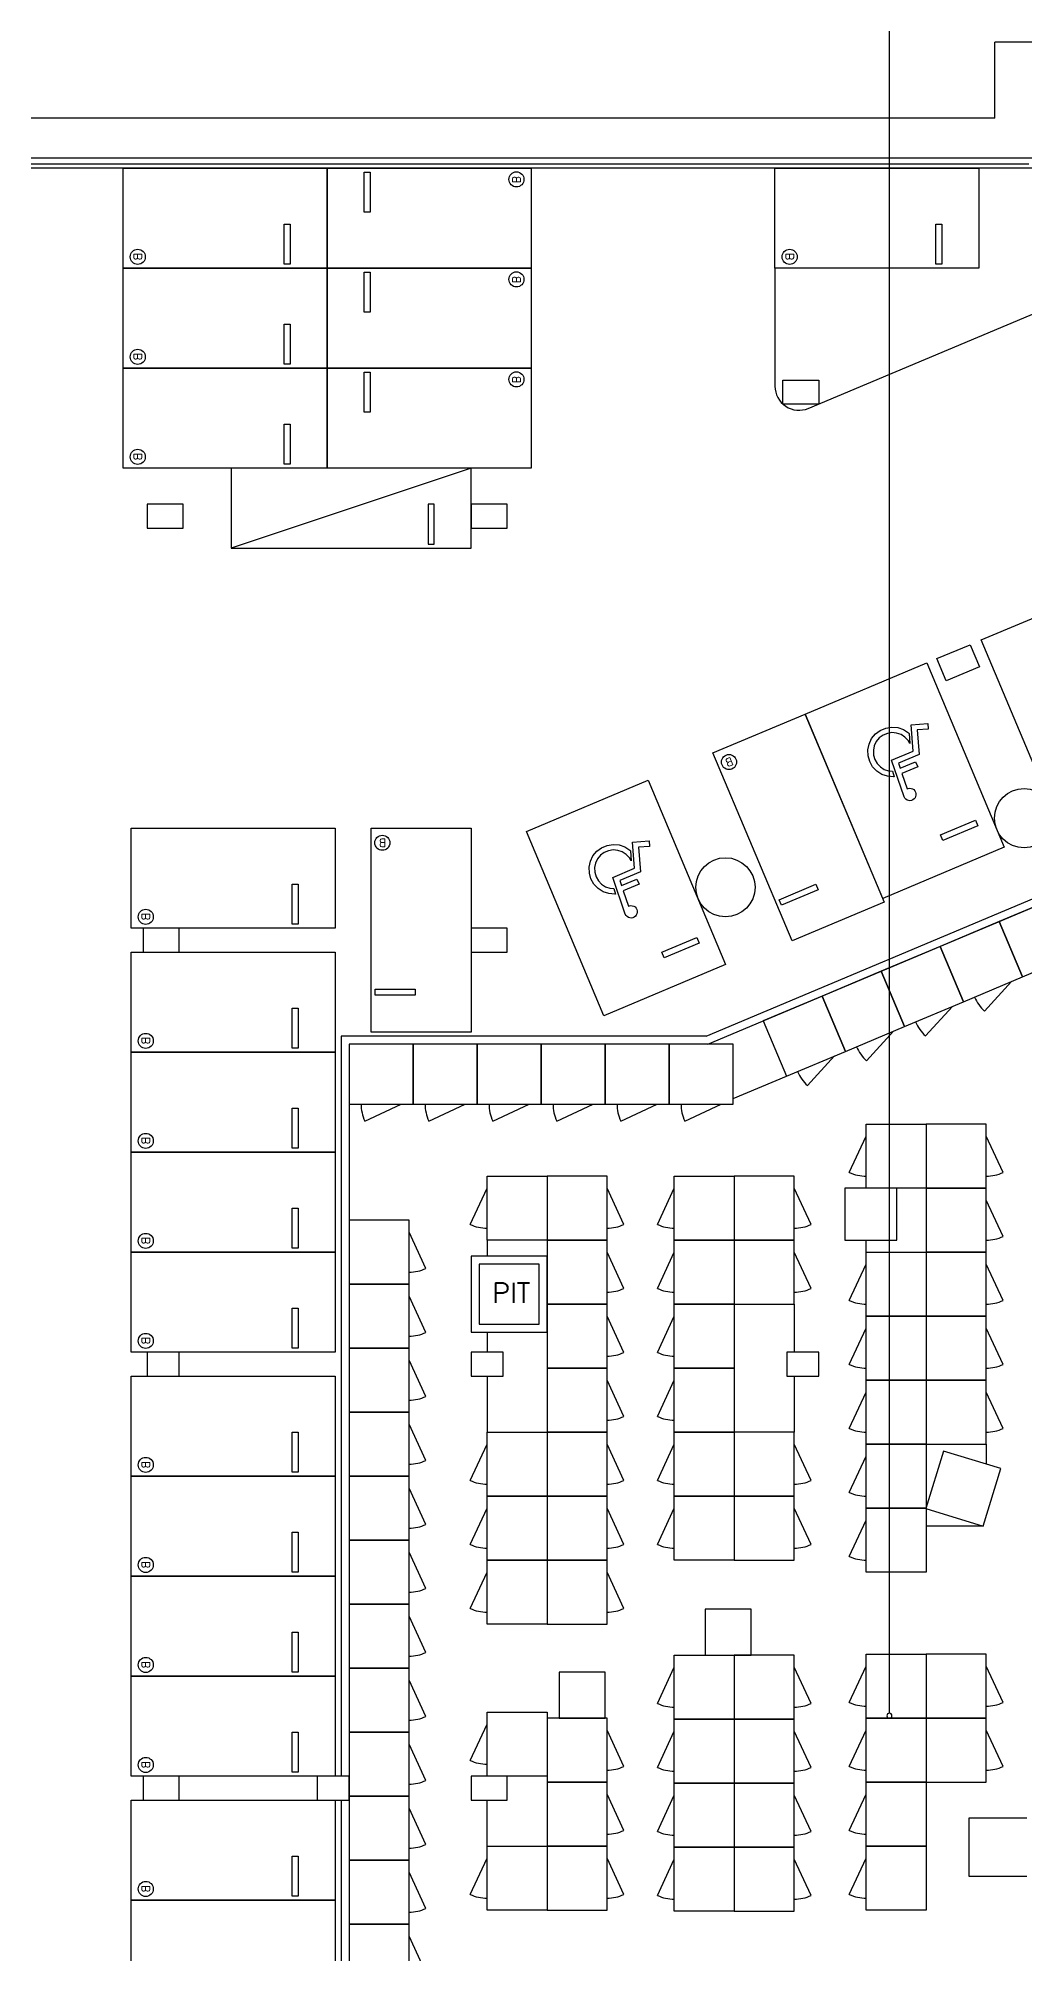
# Model space of a CAD drawing. Header units: millimetres. Extents: x -7614 to 421357, y 87385 to 341757.
# Drawn here: x 305000 to 329664, y 208990 to 256871 of the extents above; entities that cross this region are included whole.
import ezdxf
from ezdxf.enums import TextEntityAlignment as Align

# ---------------------------------------------------------------- set-up
doc = ezdxf.new("R2010")
doc.units = ezdxf.units.MM
doc.header["$LTSCALE"] = 600
doc.header["$MEASUREMENT"] = 0
doc.layers.add('e-plan', color=9, linetype='CONTINUOUS')
doc.layers.add('e-room-box', color=7, linetype='CONTINUOUS')
doc.styles.add('kiahn', font='romans.shx', dxfattribs={"bigfont": 'cadhs.shx'})

msp = doc.modelspace()

# ---------------------------------------------------------------- linework, layer by layer
at = {"layer": 'e-plan'}
for p, q in [((345920, 256777), (328920, 256777)), ((328920, 254877), (328920, 256777)), ((328920, 254877), (180670, 254877)), ((329920, 253877), (250970, 253877)), ((336565, 253627), (179370, 253627)), ((329770, 253727), (179820, 253727)), ((307120, 251127), (307120, 253627)), ((307120, 253627), (312220, 253627)), ((312220, 251127), (312220, 253627)), ((312220, 253627), (317320, 253627)), ((312220, 253627), (312220, 251127)), ((313145, 253527), (313295, 253527)), ((313145, 252527), (313145, 253527)), ((313295, 253527), (313295, 252527)), ((317320, 253627), (317320, 251127)), ((323420, 251127), (323420, 253627)), ((323420, 253627), (328520, 253627)), ((328520, 253627), (328520, 251127)), ((313295, 252527), (313145, 252527)), ((311145, 251227), (311145, 252227)), ((311145, 252227), (311295, 252227)), ((311295, 252227), (311295, 251227)), ((327445, 251227), (327445, 252227)), ((327445, 252227), (327595, 252227)), ((327595, 252227), (327595, 251227)), ((324253, 247620), (333566, 251539)), ((307120, 248627), (307120, 251127)), ((307120, 251127), (312220, 251127)), ((312220, 251127), (307120, 251127)), ((311295, 251227), (311145, 251227)), ((317320, 251127), (312220, 251127)), ((312220, 248627), (312220, 251127)), ((312220, 251127), (317320, 251127)), ((312220, 251127), (312220, 248627)), ((313145, 251027), (313295, 251027)), ((313145, 250027), (313145, 251027)), ((313295, 251027), (313295, 250027)), ((317320, 251127), (317320, 248627)), ((323420, 251127), (323420, 248173)), ((328520, 251127), (323420, 251127)), ((327595, 251227), (327445, 251227)), ((313295, 250027), (313145, 250027)), ((311145, 248727), (311145, 249727)), ((311145, 249727), (311295, 249727)), ((311295, 249727), (311295, 248727)), ((312220, 248627), (307120, 248627)), ((307120, 246127), (307120, 248627)), ((307120, 248627), (312220, 248627)), ((311295, 248727), (311145, 248727)), ((317320, 248627), (312220, 248627)), ((312220, 246127), (312220, 248627)), ((312220, 248627), (317320, 248627)), ((312220, 248627), (312220, 246127)), ((313145, 248527), (313295, 248527)), ((313145, 247527), (313145, 248527)), ((313295, 248527), (313295, 247527)), ((317320, 248627), (317320, 246127)), ((311145, 246227), (311145, 247227)), ((311145, 247227), (311295, 247227)), ((311295, 247227), (311295, 246227)), ((313295, 247527), (313145, 247527)), ((312220, 246127), (307120, 246127)), ((315820, 246127), (309820, 244127)), ((315820, 246127), (309820, 246127)), ((309820, 246127), (309820, 244127)), ((311295, 246227), (311145, 246227)), ((317320, 246127), (312220, 246127)), ((315820, 244127), (315820, 246127)), ((314895, 245227), (314745, 245227)), ((314745, 245227), (314745, 244227)), ((314895, 244227), (314895, 245227)), ((314745, 244227), (314895, 244227)), ((309820, 244127), (315820, 244127)), ((328579, 241831), (331620, 243111)), ((330518, 237222), (328579, 241831)), ((324173, 239976), (327215, 241256)), ((327215, 241256), (329154, 236648)), ((321869, 239007), (324173, 239976)), ((326113, 235368), (324173, 239976)), ((324173, 239976), (326151, 235276)), ((325837, 239365), (325932, 239481)), ((325932, 239481), (326053, 239571)), ((326121, 239451), (326028, 239381)), ((326053, 239571), (326191, 239629)), ((326229, 239496), (326121, 239451)), ((326191, 239629), (326339, 239652)), ((326344, 239514), (326229, 239496)), ((326339, 239652), (326488, 239640)), ((326460, 239504), (326344, 239514)), ((326571, 239467), (326460, 239504)), ((326488, 239640), (326630, 239592)), ((326669, 239404), (326571, 239467)), ((326630, 239592), (326757, 239511)), ((326757, 239511), (326773, 239494)), ((326773, 239494), (326792, 239245)), ((326826, 239709), (327239, 239740)), ((326876, 239055), (326826, 239709)), ((327250, 239603), (326974, 239581)), ((326974, 239581), (327022, 238966)), ((327239, 239740), (327250, 239603)), ((323847, 234306), (321869, 239007)), ((325741, 239083), (325772, 239230)), ((325747, 238934), (325741, 239083)), ((325788, 238789), (325747, 238934)), ((325772, 239230), (325837, 239365)), ((325903, 239186), (325879, 239072)), ((325879, 239072), (325883, 238955)), ((325883, 238955), (325915, 238843)), ((325953, 239291), (325903, 239186)), ((326028, 239381), (325953, 239291)), ((326334, 238827), (326876, 239055)), ((327022, 238966), (326507, 238749)), ((326749, 239320), (326669, 239404)), ((326792, 239245), (326749, 239320)), ((325862, 238659), (325788, 238789)), ((325966, 238550), (325862, 238659)), ((325915, 238843), (325973, 238742)), ((326092, 238470), (325966, 238550)), ((325973, 238742), (326054, 238657)), ((326054, 238657), (326152, 238594)), ((326234, 238422), (326092, 238470)), ((326152, 238594), (326262, 238557)), ((326262, 238557), (326356, 238549)), ((326646, 237908), (326334, 238827)), ((326356, 238549), (326402, 238412)), ((326507, 238749), (326549, 238624)), ((326549, 238624), (326936, 238786)), ((326989, 238659), (326594, 238493)), ((326594, 238493), (326724, 238109)), ((326936, 238786), (326989, 238659)), ((317204, 237043), (320246, 238324)), ((320246, 238324), (322185, 233715)), ((326384, 238409), (326234, 238422)), ((326402, 238412), (326384, 238409)), ((326724, 238109), (326747, 238118)), ((326747, 238118), (326784, 238124)), ((326784, 238124), (326821, 238121)), ((326821, 238121), (326857, 238109)), ((326857, 238109), (326888, 238089)), ((326888, 238089), (326914, 238061)), ((326914, 238061), (326933, 238029)), ((326933, 238029), (326943, 237993)), ((326943, 237993), (326944, 237955)), ((321702, 231927), (335034, 237538)), ((326665, 237876), (326646, 237908)), ((326691, 237848), (326665, 237876)), ((326722, 237828), (326691, 237848)), ((326758, 237816), (326722, 237828)), ((326795, 237813), (326758, 237816)), ((326832, 237819), (326795, 237813)), ((326867, 237833), (326832, 237819)), ((326897, 237856), (326867, 237833)), ((326921, 237885), (326897, 237856)), ((326937, 237919), (326921, 237885)), ((326944, 237955), (326937, 237919)), ((307320, 234627), (307320, 237127)), ((307320, 237127), (312420, 237127)), ((312420, 237127), (312420, 234627)), ((313320, 232027), (313320, 237127)), ((313320, 237127), (315820, 237127)), ((315820, 237127), (315820, 232027)), ((319144, 232435), (317204, 237043)), ((321742, 231727), (335045, 237325)), ((327560, 236956), (328436, 237324)), ((328494, 237186), (327618, 236817)), ((328436, 237324), (328494, 237186)), ((318868, 236433), (318963, 236548)), ((318963, 236548), (319084, 236638)), ((319084, 236638), (319222, 236696)), ((319260, 236563), (319152, 236518)), ((319222, 236696), (319370, 236719)), ((319375, 236581), (319260, 236563)), ((319370, 236719), (319520, 236707)), ((319491, 236571), (319375, 236581)), ((319602, 236534), (319491, 236571)), ((319520, 236707), (319662, 236659)), ((319662, 236659), (319788, 236578)), ((319788, 236578), (319804, 236561)), ((319804, 236561), (319823, 236312)), ((319857, 236776), (320271, 236808)), ((319907, 236122), (319857, 236776)), ((320281, 236670), (320005, 236649)), ((320005, 236649), (320053, 236033)), ((320271, 236808), (320281, 236670)), ((329154, 236648), (326113, 235368)), ((327618, 236817), (327560, 236956)), ((318773, 236151), (318803, 236297)), ((318778, 236001), (318773, 236151)), ((318803, 236297), (318868, 236433)), ((318934, 236253), (318910, 236139)), ((318910, 236139), (318914, 236022)), ((318985, 236358), (318934, 236253)), ((319059, 236448), (318985, 236358)), ((319152, 236518), (319059, 236448)), ((319366, 235894), (319907, 236122)), ((319700, 236471), (319602, 236534)), ((319781, 236387), (319700, 236471)), ((319823, 236312), (319781, 236387)), ((311345, 234727), (311345, 235727)), ((311345, 235727), (311495, 235727)), ((311495, 235727), (311495, 234727)), ((318819, 235856), (318778, 236001)), ((318893, 235726), (318819, 235856)), ((318997, 235618), (318893, 235726)), ((318914, 236022), (318946, 235910)), ((318946, 235910), (319004, 235809)), ((319123, 235537), (318997, 235618)), ((319004, 235809), (319085, 235724)), ((319085, 235724), (319183, 235661)), ((319183, 235661), (319294, 235624)), ((319294, 235624), (319387, 235616)), ((319677, 234975), (319366, 235894)), ((319387, 235616), (319433, 235479)), ((320053, 236033), (319538, 235817)), ((319538, 235817), (319581, 235691)), ((319581, 235691), (319967, 235854)), ((320021, 235726), (319625, 235560)), ((319967, 235854), (320021, 235726)), ((323522, 235336), (324444, 235723)), ((324502, 235585), (323580, 235197)), ((324444, 235723), (324502, 235585)), ((319265, 235489), (319123, 235537)), ((319415, 235476), (319265, 235489)), ((319433, 235479), (319415, 235476)), ((319625, 235560), (319755, 235176)), ((319755, 235176), (319778, 235185)), ((319778, 235185), (319815, 235191)), ((319815, 235191), (319852, 235188)), ((319852, 235188), (319888, 235176)), ((319888, 235176), (319920, 235156)), ((319920, 235156), (319945, 235128)), ((319945, 235128), (319964, 235096)), ((323580, 235197), (323522, 235336)), ((326151, 235276), (323847, 234306)), ((330500, 235412), (329025, 234792)), ((312420, 234627), (307320, 234627)), ((311495, 234727), (311345, 234727)), ((319696, 234943), (319677, 234975)), ((319722, 234916), (319696, 234943)), ((319753, 234895), (319722, 234916)), ((319789, 234883), (319753, 234895)), ((319826, 234880), (319789, 234883)), ((319863, 234886), (319826, 234880)), ((319898, 234901), (319863, 234886)), ((319928, 234923), (319898, 234901)), ((319952, 234952), (319928, 234923)), ((319968, 234986), (319952, 234952)), ((319964, 235096), (319974, 235060)), ((319976, 235022), (319968, 234986)), ((319974, 235060), (319976, 235022)), ((329025, 234792), (327550, 234171)), ((329025, 234792), (329607, 233409)), ((329607, 233409), (329025, 234792)), ((320591, 234023), (321467, 234391)), ((321525, 234253), (320649, 233884)), ((321467, 234391), (321525, 234253)), ((327550, 234171), (326075, 233550)), ((327550, 234171), (328132, 232788)), ((328132, 232788), (327550, 234171)), ((307320, 231527), (307320, 234027)), ((307320, 234027), (312420, 234027)), ((312420, 234027), (312420, 231527)), ((322185, 233715), (319144, 232435)), ((320649, 233884), (320591, 234023)), ((329607, 233409), (331081, 234030)), ((326075, 233550), (324601, 232930)), ((326075, 233550), (326657, 232168)), ((326657, 232168), (326075, 233550)), ((328132, 232788), (329607, 233409)), ((328659, 232551), (329330, 233293)), ((313420, 232952), (313420, 233102)), ((313420, 233102), (314420, 233102)), ((314420, 232952), (313420, 232952)), ((314420, 233102), (314420, 232952)), ((324601, 232930), (323126, 232309)), ((324601, 232930), (325183, 231547)), ((325183, 231547), (324601, 232930)), ((326657, 232168), (328132, 232788)), ((311345, 231627), (311345, 232627)), ((311345, 232627), (311495, 232627)), ((311495, 232627), (311495, 231627)), ((323126, 232309), (323708, 230927)), ((327184, 231931), (327856, 232672)), ((312570, 231927), (312570, 213427)), ((321702, 231927), (312570, 231927)), ((315820, 232027), (313320, 232027)), ((325183, 231547), (326657, 232168)), ((325709, 231310), (326381, 232051)), ((312420, 231527), (307320, 231527)), ((307320, 229027), (307320, 231527)), ((307320, 231527), (312420, 231527)), ((311495, 231627), (311345, 231627)), ((312420, 231527), (312420, 229027)), ((312770, 231727), (312770, 200127)), ((321742, 231727), (312770, 231727)), ((314370, 231727), (312770, 231727)), ((312770, 231727), (312770, 230227)), ((314370, 230227), (314370, 231727)), ((315970, 231727), (314370, 231727)), ((314370, 231727), (314370, 230227)), ((315970, 230227), (315970, 231727)), ((317570, 231727), (315970, 231727)), ((315970, 231727), (315970, 230227)), ((317570, 230227), (317570, 231727)), ((319170, 231727), (317570, 231727)), ((317570, 231727), (317570, 230227)), ((319170, 230227), (319170, 231727)), ((320770, 231727), (319170, 231727)), ((319170, 231727), (319170, 230227)), ((320770, 230227), (320770, 231727)), ((322370, 231727), (320770, 231727)), ((320770, 231727), (320770, 230227)), ((322370, 230227), (322370, 231727)), ((323708, 230927), (325183, 231547)), ((324234, 230689), (324906, 231431)), ((322370, 230364), (323708, 230927)), ((311345, 229127), (311345, 230127)), ((311345, 230127), (311495, 230127)), ((311495, 230127), (311495, 229127)), ((312770, 230227), (314370, 230227)), ((313164, 229804), (314070, 230227)), ((314370, 230227), (315970, 230227)), ((314764, 229804), (315670, 230227)), ((315970, 230227), (317570, 230227)), ((316364, 229804), (317270, 230227)), ((317570, 230227), (319170, 230227)), ((317964, 229804), (318870, 230227)), ((319170, 230227), (320770, 230227)), ((319564, 229804), (320470, 230227)), ((320770, 230227), (322370, 230227)), ((321164, 229804), (322070, 230227)), ((325278, 228520), (325701, 229427)), ((325701, 228127), (325701, 229727)), ((325701, 229727), (327201, 229727)), ((327201, 229727), (327201, 228127)), ((328701, 229727), (327201, 229727)), ((327201, 229727), (327201, 228127)), ((328701, 228127), (328701, 229727)), ((329124, 228520), (328701, 229427)), ((312420, 229027), (307320, 229027)), ((307320, 226527), (307320, 229027)), ((307320, 229027), (312420, 229027)), ((311495, 229127), (311345, 229127)), ((312420, 229027), (312420, 226527)), ((316220, 226827), (316220, 228427)), ((316220, 228427), (317720, 228427)), ((317720, 228427), (317720, 226827)), ((319220, 228427), (317720, 228427)), ((317720, 228427), (317720, 226827)), ((319220, 226827), (319220, 228427)), ((320901, 226827), (320901, 228427)), ((320901, 228427), (322401, 228427)), ((322401, 228427), (322401, 226827)), ((323901, 228427), (322401, 228427)), ((322401, 228427), (322401, 226827)), ((323901, 226827), (323901, 228427)), ((315798, 227220), (316220, 228127)), ((319643, 227220), (319220, 228127)), ((320478, 227220), (320901, 228127)), ((324324, 227220), (323901, 228127)), ((327201, 228127), (325701, 228127)), ((328701, 228127), (327201, 228127)), ((327201, 228127), (327201, 226527)), ((327201, 228127), (328701, 228127)), ((328701, 226527), (328701, 228127)), ((311345, 226627), (311345, 227627)), ((311345, 227627), (311495, 227627)), ((311495, 227627), (311495, 226627)), ((329124, 226920), (328701, 227827)), ((314270, 227327), (312770, 227327)), ((312770, 227327), (312770, 225727)), ((314270, 225727), (314270, 227327)), ((314693, 226120), (314270, 227027)), ((312420, 226527), (307320, 226527)), ((307320, 224027), (307320, 226527)), ((307320, 226527), (312420, 226527)), ((311495, 226627), (311345, 226627)), ((312420, 226527), (312420, 224027)), ((316220, 226827), (316220, 226427)), ((317720, 226827), (316220, 226827)), ((317720, 226827), (319220, 226827)), ((319220, 226827), (317720, 226827)), ((317720, 226827), (317720, 225227)), ((319220, 225227), (319220, 226827)), ((319643, 225620), (319220, 226527)), ((320478, 225620), (320901, 226527)), ((322401, 226827), (320901, 226827)), ((320901, 225227), (320901, 226827)), ((320901, 226827), (322401, 226827)), ((322401, 226827), (323901, 226827)), ((322401, 226827), (322401, 225227)), ((323901, 226827), (322401, 226827)), ((322401, 226827), (322401, 225227)), ((323901, 225227), (323901, 226827)), ((324324, 225620), (323901, 226527)), ((325701, 226527), (325701, 226827)), ((325701, 224927), (325701, 226527)), ((325701, 226527), (327201, 226527)), ((328701, 226527), (327201, 226527)), ((327201, 226527), (327201, 224927)), ((327201, 226527), (328701, 226527)), ((327201, 226527), (327201, 224927)), ((328701, 224927), (328701, 226527)), ((317720, 226427), (315820, 226427)), ((315820, 226427), (315820, 224527)), ((317520, 226227), (316020, 226227)), ((316020, 226227), (316020, 224727)), ((317520, 224727), (317520, 226227)), ((317720, 224527), (317720, 226427)), ((325278, 225320), (325701, 226227)), ((329124, 225320), (328701, 226227)), ((314270, 225727), (312770, 225727)), ((312770, 225727), (312770, 224127)), ((312770, 225727), (314270, 225727)), ((314270, 224127), (314270, 225727)), ((311345, 224127), (311345, 225127)), ((311345, 225127), (311495, 225127)), ((311495, 225127), (311495, 224127)), ((314693, 224520), (314270, 225427)), ((317720, 225227), (319220, 225227)), ((319220, 225227), (317720, 225227)), ((317720, 225227), (317720, 223627)), ((319220, 223627), (319220, 225227)), ((322401, 225227), (320901, 225227)), ((320901, 223627), (320901, 225227)), ((320901, 225227), (322401, 225227)), ((322401, 225227), (323901, 225227)), ((322401, 225227), (322401, 223627)), ((323901, 225227), (323901, 224027)), ((316020, 224727), (317520, 224727)), ((319643, 224020), (319220, 224927)), ((320478, 224020), (320901, 224927)), ((325278, 223720), (325701, 224627)), ((325701, 223327), (325701, 224927)), ((325701, 224927), (327201, 224927)), ((327201, 224927), (325701, 224927)), ((328701, 224927), (327201, 224927)), ((327201, 224927), (327201, 223327)), ((327201, 224927), (328701, 224927)), ((327201, 224927), (327201, 223327)), ((328701, 223327), (328701, 224927)), ((329124, 223720), (328701, 224627)), ((311495, 224127), (311345, 224127)), ((314270, 224127), (312770, 224127)), ((312770, 224127), (312770, 222527)), ((312770, 224127), (314270, 224127)), ((314270, 222527), (314270, 224127)), ((315820, 224527), (317720, 224527)), ((316220, 224527), (316220, 224027)), ((312420, 224027), (307320, 224027)), ((314693, 222920), (314270, 223827)), ((317720, 223627), (319220, 223627)), ((319220, 223627), (317720, 223627)), ((317720, 223627), (317720, 222027)), ((319220, 222027), (319220, 223627)), ((322401, 223627), (320901, 223627)), ((320901, 222027), (320901, 223627)), ((320901, 223627), (322401, 223627)), ((322401, 223627), (322401, 222027)), ((307320, 220927), (307320, 223427)), ((307320, 223427), (312420, 223427)), ((312420, 223427), (312420, 220927)), ((316220, 223427), (316220, 222027)), ((319643, 222420), (319220, 223327)), ((320478, 222420), (320901, 223327)), ((323901, 223427), (323901, 222027)), ((325701, 221727), (325701, 223327)), ((325701, 223327), (327201, 223327)), ((327201, 223327), (325701, 223327)), ((328701, 223327), (327201, 223327)), ((327201, 223327), (327201, 221727)), ((327201, 223327), (328701, 223327)), ((327201, 223327), (327201, 221727)), ((328701, 221727), (328701, 223327)), ((325278, 222120), (325701, 223027)), ((329124, 222120), (328701, 223027)), ((314270, 222527), (312770, 222527)), ((312770, 222527), (312770, 220927)), ((312770, 222527), (314270, 222527)), ((314270, 220927), (314270, 222527)), ((314693, 221320), (314270, 222227)), ((311345, 221027), (311345, 222027)), ((311345, 222027), (311495, 222027)), ((311495, 222027), (311495, 221027)), ((315798, 220820), (316220, 221727)), ((316220, 220427), (316220, 222027)), ((316220, 222027), (317720, 222027)), ((317720, 222027), (319220, 222027)), ((317720, 222027), (317720, 220427)), ((319220, 222027), (317720, 222027)), ((317720, 222027), (317720, 220427)), ((319220, 220427), (319220, 222027)), ((319643, 220820), (319220, 221727)), ((320478, 220820), (320901, 221727)), ((322401, 222027), (320901, 222027)), ((320901, 220427), (320901, 222027)), ((320901, 222027), (322401, 222027)), ((322401, 222027), (322401, 220427)), ((323901, 222027), (322401, 222027)), ((322401, 222027), (322401, 220427)), ((323901, 220427), (323901, 222027)), ((324324, 220820), (323901, 221727)), ((325701, 220127), (325701, 221727)), ((325701, 221727), (327201, 221727)), ((327201, 221727), (325701, 221727)), ((327201, 221727), (328701, 221727)), ((327201, 221727), (327201, 220127)), ((328701, 221727), (328701, 221227)), ((325278, 220520), (325701, 221427)), ((312420, 220927), (307320, 220927)), ((307320, 218427), (307320, 220927)), ((307320, 220927), (312420, 220927)), ((311495, 221027), (311345, 221027)), ((312420, 220927), (312420, 218427)), ((314270, 220927), (312770, 220927)), ((312770, 220927), (312770, 219327)), ((312770, 220927), (314270, 220927)), ((314270, 219327), (314270, 220927)), ((314693, 219720), (314270, 220627)), ((317720, 220427), (316220, 220427)), ((316220, 218827), (316220, 220427)), ((316220, 220427), (317720, 220427)), ((317720, 220427), (319220, 220427)), ((317720, 220427), (317720, 218827)), ((319220, 220427), (317720, 220427)), ((317720, 220427), (317720, 218827)), ((319220, 218827), (319220, 220427)), ((322401, 220427), (320901, 220427)), ((320901, 218827), (320901, 220427)), ((320901, 220427), (322401, 220427)), ((322401, 220427), (323901, 220427)), ((322401, 220427), (322401, 218827)), ((323901, 220427), (322401, 220427)), ((322401, 220427), (322401, 218827)), ((323901, 218827), (323901, 220427)), ((315798, 219220), (316220, 220127)), ((319643, 219220), (319220, 220127)), ((320478, 219220), (320901, 220127)), ((324324, 219220), (323901, 220127)), ((325278, 218920), (325701, 219827)), ((327201, 220127), (325701, 220127)), ((325701, 218527), (325701, 220127)), ((325701, 220127), (327201, 220127)), ((327201, 220127), (327201, 218527)), ((311345, 218527), (311345, 219527)), ((311345, 219527), (311495, 219527)), ((311495, 219527), (311495, 218527)), ((314270, 219327), (312770, 219327)), ((312770, 219327), (312770, 217727)), ((312770, 219327), (314270, 219327)), ((314270, 217727), (314270, 219327)), ((328627, 219681), (327201, 219681)), ((314693, 218120), (314270, 219027)), ((317720, 218827), (316220, 218827)), ((316220, 217227), (316220, 218827)), ((316220, 218827), (317720, 218827)), ((317720, 218827), (319220, 218827)), ((317720, 218827), (317720, 217227)), ((319220, 218827), (317720, 218827)), ((317720, 218827), (317720, 217227)), ((319220, 217227), (319220, 218827)), ((322401, 218827), (320901, 218827)), ((322401, 218827), (323901, 218827)), ((312420, 218427), (307320, 218427)), ((307320, 215927), (307320, 218427)), ((307320, 218427), (312420, 218427)), ((311495, 218527), (311345, 218527)), ((312420, 218427), (312420, 215927)), ((315798, 217620), (316220, 218527)), ((319643, 217620), (319220, 218527)), ((327201, 218527), (325701, 218527)), ((314270, 217727), (312770, 217727)), ((312770, 217727), (312770, 216127)), ((312770, 217727), (314270, 217727)), ((314270, 216127), (314270, 217727)), ((314693, 216520), (314270, 217427)), ((311345, 216027), (311345, 217027)), ((311345, 217027), (311495, 217027)), ((311495, 217027), (311495, 216027)), ((317720, 217227), (316220, 217227)), ((317720, 217227), (319220, 217227)), ((320901, 214852), (320901, 216452)), ((320901, 216452), (322401, 216452)), ((322401, 216452), (322401, 214852)), ((323901, 216452), (322401, 216452)), ((322401, 216452), (322401, 214852)), ((323901, 214852), (323901, 216452)), ((325701, 214877), (325701, 216477)), ((325701, 216477), (327201, 216477)), ((327201, 216477), (327201, 214877)), ((328701, 216477), (327201, 216477)), ((327201, 216477), (327201, 214877)), ((328701, 214877), (328701, 216477)), ((311495, 216027), (311345, 216027)), ((314270, 216127), (312770, 216127)), ((312770, 216127), (312770, 214527)), ((312770, 216127), (314270, 216127)), ((314270, 214527), (314270, 216127)), ((320478, 215245), (320901, 216152)), ((324324, 215245), (323901, 216152)), ((325278, 215270), (325701, 216177)), ((329124, 215270), (328701, 216177)), ((312420, 215927), (307320, 215927)), ((307320, 213427), (307320, 215927)), ((307320, 215927), (312420, 215927)), ((312420, 215927), (312420, 213427)), ((314693, 214920), (314270, 215827)), ((316220, 213427), (316220, 215027)), ((316220, 215027), (317720, 215027)), ((317720, 215027), (317720, 213427)), ((311345, 213527), (311345, 214527)), ((311345, 214527), (311495, 214527)), ((311495, 214527), (311495, 213527)), ((314270, 214527), (312770, 214527)), ((312770, 214527), (312770, 212927)), ((312770, 214527), (314270, 214527)), ((314270, 212927), (314270, 214527)), ((315798, 213820), (316220, 214727)), ((319220, 214877), (317720, 214877)), ((317720, 214877), (317720, 213277)), ((319220, 213277), (319220, 214877)), ((319643, 213670), (319220, 214577)), ((320478, 213645), (320901, 214552)), ((322401, 214852), (320901, 214852)), ((320901, 213252), (320901, 214852)), ((320901, 214852), (322401, 214852)), ((322401, 214852), (323901, 214852)), ((322401, 214852), (322401, 213252)), ((323901, 214852), (322401, 214852)), ((322401, 214852), (322401, 213252)), ((323901, 213252), (323901, 214852)), ((324324, 213645), (323901, 214552)), ((325278, 213670), (325701, 214577)), ((325701, 213277), (325701, 214877)), ((325701, 214877), (327201, 214877)), ((327201, 214877), (325701, 214877)), ((327201, 214877), (327201, 213277)), ((328701, 214877), (327201, 214877)), ((327201, 214877), (327201, 213277)), ((327201, 214877), (328701, 214877)), ((328701, 213277), (328701, 214877)), ((329124, 213670), (328701, 214577)), ((314693, 213320), (314270, 214227)), ((312420, 213427), (307320, 213427)), ((311495, 213527), (311345, 213527)), ((317720, 213427), (316220, 213427)), ((317720, 213277), (319220, 213277)), ((319220, 213277), (317720, 213277)), ((317720, 213277), (317720, 211677)), ((319220, 211677), (319220, 213277)), ((322401, 213252), (320901, 213252)), ((320901, 211652), (320901, 213252)), ((320901, 213252), (322401, 213252)), ((322401, 213252), (323901, 213252)), ((322401, 213252), (322401, 211652)), ((323901, 213252), (322401, 213252)), ((322401, 213252), (322401, 211652)), ((323901, 211652), (323901, 213252)), ((325701, 211677), (325701, 213277)), ((325701, 213277), (327201, 213277)), ((327201, 213277), (325701, 213277)), ((327201, 213277), (327201, 211677)), ((327201, 213277), (328701, 213277)), ((307320, 210327), (307320, 212827)), ((307320, 212827), (312420, 212827)), ((312420, 212827), (312420, 210327)), ((312570, 212827), (312570, 202827)), ((314270, 212927), (312770, 212927)), ((312770, 212927), (312770, 211327)), ((312770, 212927), (314270, 212927)), ((314270, 211327), (314270, 212927)), ((314693, 211720), (314270, 212627)), ((316220, 211677), (316220, 212827)), ((319643, 212070), (319220, 212977)), ((320478, 212045), (320901, 212952)), ((324324, 212045), (323901, 212952)), ((325278, 212070), (325701, 212977)), ((316220, 210077), (316220, 211677)), ((316220, 211677), (317720, 211677)), ((317720, 211677), (319220, 211677)), ((317720, 211677), (317720, 210077)), ((319220, 211677), (317720, 211677)), ((317720, 211677), (317720, 210077)), ((319220, 210077), (319220, 211677)), ((322401, 211652), (320901, 211652)), ((320901, 210052), (320901, 211652)), ((320901, 211652), (322401, 211652)), ((322401, 211652), (323901, 211652)), ((322401, 211652), (322401, 210052)), ((323901, 211652), (322401, 211652)), ((322401, 211652), (322401, 210052)), ((323901, 210052), (323901, 211652)), ((325701, 210077), (325701, 211677)), ((325701, 211677), (327201, 211677)), ((327201, 211677), (325701, 211677)), ((327201, 211677), (327201, 210077)), ((311345, 210427), (311345, 211427)), ((311345, 211427), (311495, 211427)), ((311495, 211427), (311495, 210427)), ((314270, 211327), (312770, 211327)), ((312770, 211327), (312770, 209727)), ((312770, 211327), (314270, 211327)), ((314270, 209727), (314270, 211327)), ((315798, 210470), (316220, 211377)), ((319643, 210470), (319220, 211377)), ((320478, 210445), (320901, 211352)), ((324324, 210445), (323901, 211352)), ((325278, 210470), (325701, 211377)), ((314693, 210120), (314270, 211027)), ((312420, 210327), (307320, 210327)), ((307320, 207827), (307320, 210327)), ((307320, 210327), (312420, 210327)), ((311495, 210427), (311345, 210427)), ((312420, 210327), (312420, 207827)), ((314270, 209727), (312770, 209727)), ((312770, 209727), (312770, 208127)), ((312770, 209727), (314270, 209727)), ((314270, 208127), (314270, 209727)), ((317720, 210077), (316220, 210077)), ((317720, 210077), (319220, 210077)), ((322401, 210052), (320901, 210052)), ((322401, 210052), (323901, 210052)), ((327201, 210077), (325701, 210077)), ((314693, 208520), (314270, 209427))]:
    msp.add_line(p, q, dxfattribs=at)
at = {"layer": 'e-plan', "ltscale": 0.5}
for p, q in [((323620, 248327), (324520, 248327)), ((323620, 247727), (323620, 248327)), ((324520, 248327), (324520, 247727)), ((324520, 247727), (323620, 247727)), ((308620, 245227), (307720, 245227)), ((307720, 245227), (307720, 244627)), ((308620, 244627), (308620, 245227)), ((316720, 245227), (315820, 245227)), ((315820, 245227), (315820, 244627)), ((316720, 244627), (316720, 245227)), ((307720, 244627), (308620, 244627)), ((315820, 244627), (316720, 244627)), ((327470, 241364), (328300, 241713)), ((327703, 240811), (327470, 241364)), ((328300, 241713), (328533, 241160)), ((328533, 241160), (327703, 240811)), ((308520, 234627), (307620, 234627)), ((307620, 234627), (307620, 234027)), ((308520, 234027), (308520, 234627)), ((316720, 234627), (315820, 234627)), ((315820, 234627), (315820, 234027)), ((316720, 234027), (316720, 234627)), ((307620, 234027), (308520, 234027)), ((315820, 234027), (316720, 234027)), ((326470, 228127), (325170, 228127)), ((325170, 228127), (325170, 226827)), ((326470, 226827), (326470, 228127)), ((325170, 226827), (326470, 226827)), ((308520, 224027), (307720, 224027)), ((307720, 224027), (307720, 223427)), ((308520, 223427), (308520, 224027)), ((316620, 224027), (315820, 224027)), ((315820, 224027), (315820, 223427)), ((316620, 223427), (316620, 224027)), ((324520, 224027), (323720, 224027)), ((323720, 224027), (323720, 223427)), ((324520, 223427), (324520, 224027)), ((307720, 223427), (308520, 223427)), ((315820, 223427), (316620, 223427)), ((323720, 223427), (324520, 223427)), ((327631, 221554), (327193, 220119)), ((329066, 221115), (327631, 221554)), ((328627, 219681), (329066, 221115)), ((327193, 220119), (328627, 219681)), ((322820, 217602), (321670, 217602)), ((321670, 217602), (321670, 216452)), ((322820, 216452), (322820, 217602)), ((321670, 216452), (322820, 216452)), ((319170, 216027), (318020, 216027)), ((318020, 216027), (318020, 214877)), ((319170, 214877), (319170, 216027)), ((318020, 214877), (319170, 214877)), ((308520, 213427), (307620, 213427)), ((307620, 213427), (307620, 212827)), ((308520, 212827), (308520, 213427)), ((312770, 213427), (311970, 213427)), ((311970, 213427), (311970, 212827)), ((312770, 212827), (312770, 213427)), ((316720, 213427), (315820, 213427)), ((315820, 213427), (315820, 212827)), ((316720, 212827), (316720, 213427)), ((307620, 212827), (308520, 212827)), ((311970, 212827), (312770, 212827)), ((315820, 212827), (316720, 212827)), ((329720, 212377), (328270, 212377)), ((328270, 212377), (328270, 210927)), ((328270, 210927), (329720, 210927))]:
    msp.add_line(p, q, dxfattribs=at)
at = {"layer": 'e-plan'}
for centre in [(316955, 253345), (307486, 251408), (323786, 251408), (316955, 250845), (307486, 248908), (316955, 248345), (307486, 246408), (322270, 238779), (313602, 236761), (307686, 234908), (307686, 231808), (307686, 229308), (307686, 226808), (307686, 224308), (307686, 221208), (307686, 218708), (307686, 216208), (307686, 213708), (307686, 210608)]:
    msp.add_circle(centre, 189, dxfattribs=at)
at = {"layer": 'e-plan', "ltscale": 0.5}
for centre in [(329650, 237377), (322180, 235647)]:
    msp.add_circle(centre, 740, dxfattribs=at)
at = {"layer": 'e-plan'}
for centre, radius, start, end in [((324020, 248173), 600, 180, 292.8243), ((329330, 233293), 1000, 202.8243, 227.8243), ((327856, 232672), 1000, 202.8243, 227.8243), ((326381, 232051), 1000, 202.8243, 227.8243), ((324906, 231431), 1000, 202.8243, 227.8243), ((314070, 230227), 1000, 180, 205), ((315670, 230227), 1000, 180, 205), ((317270, 230227), 1000, 180, 205), ((318870, 230227), 1000, 180, 205), ((320470, 230227), 1000, 180, 205), ((322070, 230227), 1000, 180, 205), ((325701, 229427), 1000, 245, 270), ((328701, 229427), 1000, 270, 295), ((316220, 228127), 1000, 245, 270), ((319220, 228127), 1000, 270, 295), ((320901, 228127), 1000, 245, 270), ((323901, 228127), 1000, 270, 295), ((328701, 227827), 1000, 270, 295), ((314270, 227027), 1000, 270, 295), ((319220, 226527), 1000, 270, 295), ((320901, 226527), 1000, 245, 270), ((323901, 226527), 1000, 270, 295), ((325701, 226227), 1000, 245, 270), ((328701, 226227), 1000, 270, 295), ((314270, 225427), 1000, 270, 295), ((319220, 224927), 1000, 270, 295), ((320901, 224927), 1000, 245, 270), ((325701, 224627), 1000, 245, 270), ((328701, 224627), 1000, 270, 295), ((314270, 223827), 1000, 270, 295), ((319220, 223327), 1000, 270, 295), ((320901, 223327), 1000, 245, 270), ((325701, 223027), 1000, 245, 270), ((328701, 223027), 1000, 270, 295), ((314270, 222227), 1000, 270, 295), ((316220, 221727), 1000, 245, 270), ((319220, 221727), 1000, 270, 295), ((320901, 221727), 1000, 245, 270), ((323901, 221727), 1000, 270, 295), ((325701, 221427), 1000, 245, 270), ((314270, 220627), 1000, 270, 295), ((316220, 220127), 1000, 245, 270), ((319220, 220127), 1000, 270, 295), ((320901, 220127), 1000, 245, 270), ((323901, 220127), 1000, 270, 295), ((325701, 219827), 1000, 245, 270), ((314270, 219027), 1000, 270, 295), ((316220, 218527), 1000, 245, 270), ((319220, 218527), 1000, 270, 295), ((314270, 217427), 1000, 270, 295), ((320901, 216152), 1000, 245, 270), ((323901, 216152), 1000, 270, 295), ((325701, 216177), 1000, 245, 270), ((328701, 216177), 1000, 270, 295), ((314270, 215827), 1000, 270, 295), ((316220, 214727), 1000, 245, 270), ((319220, 214577), 1000, 270, 295), ((320901, 214552), 1000, 245, 270), ((323901, 214552), 1000, 270, 295), ((325701, 214577), 1000, 245, 270), ((328701, 214577), 1000, 270, 295), ((314270, 214227), 1000, 270, 295), ((314270, 212627), 1000, 270, 295), ((319220, 212977), 1000, 270, 295), ((320901, 212952), 1000, 245, 270), ((323901, 212952), 1000, 270, 295), ((325701, 212977), 1000, 245, 270), ((316220, 211377), 1000, 245, 270), ((319220, 211377), 1000, 270, 295), ((320901, 211352), 1000, 245, 270), ((323901, 211352), 1000, 270, 295), ((325701, 211377), 1000, 245, 270), ((314270, 211027), 1000, 270, 295)]:
    msp.add_arc(centre, radius, start, end, dxfattribs=at)
at = {"layer": 'e-room-box'}
msp.add_line((326281, 215002), (326281, 261432), dxfattribs=at)
for start, end in [(90, 270), (270, 90)]:
    msp.add_arc((326281, 214939), 62.5, start, end, dxfattribs=at)

# ---------------------------------------------------------------- texts
at = {"layer": 'e-plan', "style": 'kiahn', "text_generation_flag": 4}
for rotation, p in [(90, (316854, 253246)), (270, (307587, 251507)), (270, (323887, 251507)), (90, (316854, 250746)), (270, (307587, 249007)), (90, (316854, 248246)), (270, (307587, 246507)), (202.8243, (322401, 238724)), (180, (313701, 236660)), (270, (307787, 235007)), (270, (307787, 231907)), (270, (307787, 229407)), (270, (307787, 226907)), (270, (307787, 224407)), (270, (307787, 221307)), (270, (307787, 218807)), (270, (307787, 216307)), (270, (307787, 213807)), (270, (307787, 210707))]:
    msp.add_text('B', height=200, rotation=rotation, dxfattribs=at).set_placement(p)
at = {"layer": 'e-plan', "style": 'kiahn'}
msp.add_text('PIT', height=500, dxfattribs=at).set_placement((316824, 225511), align=Align.MIDDLE)

doc.saveas('drawing.dxf')
